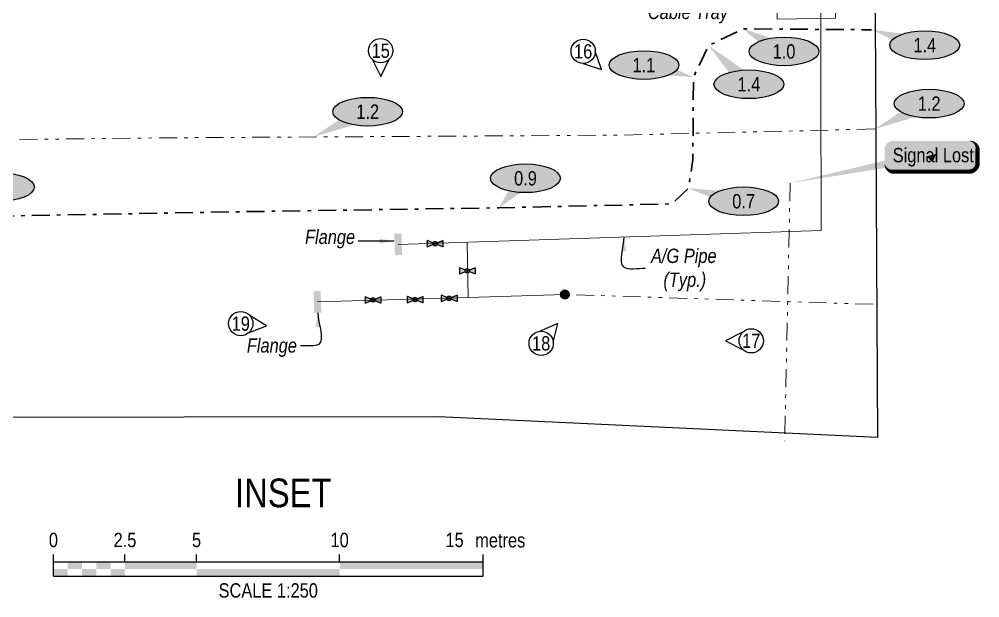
# Model space of a CAD drawing. Extents: x 1799 to 6004, y 5657000 to 5659938.
# Drawn here: x 5199 to 5870, y 5658795 to 5659199 of the extents above; entities that cross this region are included whole.
import ezdxf
from ezdxf.enums import TextEntityAlignment as Align

# ---------------------------------------------------------------- set-up
doc = ezdxf.new("R2010")
doc.units = 0
doc.header["$LTSCALE"] = 5
doc.linetypes.add('CENTERLINEX3', pattern=[5, 2.5, -1, 0.5, -1])
doc.linetypes.add('CENTERLINEX33', pattern=[6.5, 2.5, -1, 0.5, -1, 0.5, -1])
for name, color, linetype in [('AS-CABLE', 224, 'foc-CABLE'), ('AS-FENCE-DASH', 48, 'foc-FENCE-DASH'), ('AS-SYMBOL', 7, 'Continuous'), ('CG-NOTES', 7, 'Continuous'), ('DETAIL-T', 7, 'Continuous'), ('P-ELEVATION', 7, 'Continuous')]:
    doc.layers.add(name, color=color, linetype=linetype)
doc.layers.add('EXISTING PIPE (EXIST OR HP)', color=240, linetype='CENTERLINEX33', lineweight=20)
doc.layers.add('EXISTING PIPE IP', color=7, linetype='CENTERLINEX3', lineweight=30, true_color=0x3800e0)
doc.styles.add('80', font='ARIALN.TTF', dxfattribs={"height": 10})
doc.styles.add('80CG', font='ARIALN.TTF', dxfattribs={"height": 10})
doc.styles.add('80L', font='ARIALN.TTF', dxfattribs={"height": 10})
doc.styles.add('foc-LtypeFont', font='ARIALN.TTF', dxfattribs={"height": 7.35})
doc.linetypes.add('foc-CABLE', pattern='A,2,-1,["C",foc-LtypeFont,S=0.2,R=0,X=-0.625,Y=-0.75],-1.24,8', length=12.24)
doc.linetypes.add('foc-FENCE-DASH', pattern='A,0.5,-0.5,1,-0.5,1,-0.5,1,-0.5,1,-0.5,["X",foc-LtypeFont,S=0.2,R=0,X=-0.625,Y=-0.75],-0.5', length=7.5)
doc.dimstyles.new('Compass 5 000', dxfattribs={"dimscale": 5, "dimtxt": 9, "dimasz": 2, "dimexe": 0.2, "dimexo": 0.0625, "dimgap": 0.5, "dimtad": 0, "dimtih": 1, "dimtoh": 1, "dimzin": 0, "dimdsep": 46, "dimtxsty": '80CG', "dimcen": 0.1, "dimse1": 1, "dimse2": 1, "dimclrd": 256, "dimclrt": 256, "dimaunit": 1, "dimadec": 4, "dimazin": 0, "dimtfac": 0.06, "dimtofl": 0, "dimtmove": 0, "dimatfit": 1, "dimfxl": 0.2, "dimtolj": 1, "dimtzin": 0, "dimlwd": -1, "dimarcsym": 0})

# ---------------------------------------------------------------- blocks, each defined once
blk = doc.blocks.new('riser')
h = blk.add_hatch(color=255)
h.dxf.hatch_style = 1
edge = h.paths.add_edge_path()
edge.add_arc((0, 0), 0.7, 0, 360)
blk.add_hatch(color=48).paths.add_polyline_path([(0.58, -0.15), (-0.58, -0.15, 0.774597)])
at = {"color": 48}
blk.add_line((-0.58, -0.15), (0.58, -0.15), dxfattribs=at)
blk.add_circle((0, 0), 0.6, dxfattribs=at)
blk = doc.blocks.new('VALVE')
h = blk.add_hatch(color=255)
h.dxf.hatch_style = 1
edge = h.paths.add_edge_path()
edge.add_line((-0.33, 0.24), (-1.2, 0.59))
edge.add_line((-1.2, 0.59), (-1.2, -0.59))
edge.add_line((-1.2, -0.59), (-0.33, -0.24))
edge.add_arc((0, 0), 0.411, 215.8775, 324.1225)
edge.add_line((0.33, -0.24), (1.2, -0.59))
edge.add_line((1.2, -0.59), (1.2, 0.59))
edge.add_line((1.2, 0.59), (0.33, 0.24))
edge.add_arc((0, 0), 0.411, 35.8775, 144.1225)
at = {"color": 48}
for p, q in [((-1.1, 0.44), (-1.1, -0.44)), ((-0.29, 0.12), (-1.1, 0.44)), ((0.29, 0.12), (1.1, 0.44)), ((1.1, 0.44), (1.1, -0.44)), ((-1.1, -0.44), (-0.29, -0.12)), ((1.1, -0.44), (0.29, -0.12))]:
    blk.add_line(p, q, dxfattribs=at)
for radius in [0.311, 0.11]:
    blk.add_circle((0, 0), radius, dxfattribs=at)
blk = doc.blocks.new('*U427')
h = blk.add_hatch(color=255)
edge = h.paths.add_edge_path()
edge.add_line((-26.5, -11.5), (26.5, -11.5))
edge.add_arc((26.5, -5.5), 6, 270, 360)
edge.add_line((32.5, -5.5), (32.5, 4))
edge.add_arc((26.5, 4), 6, 0, 90)
edge.add_line((26.5, 10), (-26.5, 10))
edge.add_arc((-26.5, 4), 6, 90, 180)
edge.add_line((-32.5, 4), (-32.5, -5.5))
edge.add_arc((-26.5, -5.5), 6, 180, 270)
at = {"color": 1, "flags": 128}
blk.add_lwpolyline([(-26.5, -11.5, 3, 3, 0), (26.5, -11.5, 3, 3, 0.414214), (32.5, -5.5, 3, 3, 0), (32.5, 4, 3, 0, 0.414214), (26.5, 10, 0, 0, 0), (-26.5, 10, 0, 0, 0.414214), (-32.5, 4, 0, 0, 0), (-32.5, -5.5, 0, 3, 0.414214)], format="xyseb", close=True, dxfattribs=at)
for points in [[(-98.5, -19.47, 0, 7.5, 0), (0, 0, 0, 0, 0)], [(1.09, -4.51, 0, 7.5, 0), (0, 0, 0, 0, 0)]]:
    blk.add_lwpolyline(points, format="xyseb", dxfattribs=at)
at = {"color": 1, "style": '80'}
blk.add_attdef('ENTER_TEXT_001', (-26.85, -4.92), '', height=10, dxfattribs=at)
blk = doc.blocks.new('*U434')
at = {"layer": 'P-ELEVATION'}
h = blk.add_hatch(color=111, dxfattribs=at)
h.dxf.hatch_style = 1
edge = h.paths.add_edge_path()
edge.add_ellipse((0, 0), major_axis=(-24.38, 0), ratio=0.410256, start_angle=0, end_angle=360)
at = {"layer": 'P-ELEVATION', "color": 7, "flags": 128}
blk.add_lwpolyline([(0, 0, 12.5, 0, 0), (-18.52, -20.61, 0, 0, 0)], format="xyseb", dxfattribs=at)
at = {"layer": 'P-ELEVATION', "color": 7}
blk.add_ellipse((0, 0), major_axis=(-24.38, 0), ratio=0.410256, dxfattribs=at)
at = {"layer": 'P-ELEVATION', "style": '80'}
blk.add_attdef('ELEVATION', text='', height=10, dxfattribs=at).set_placement((0, 0), align=Align.MIDDLE_CENTER)
blk = doc.blocks.new('*U435')
at = {"layer": 'P-ELEVATION'}
h = blk.add_hatch(color=111, dxfattribs=at)
h.dxf.hatch_style = 1
edge = h.paths.add_edge_path()
edge.add_ellipse((0, 0), major_axis=(-24.38, 0), ratio=0.410256, start_angle=0, end_angle=360)
at = {"layer": 'P-ELEVATION', "color": 7, "flags": 128}
blk.add_lwpolyline([(0, 0, 12.5, 0, 0), (-38.52, 8.99, 0, 0, 0)], format="xyseb", dxfattribs=at)
at = {"layer": 'P-ELEVATION', "color": 7}
blk.add_ellipse((0, 0), major_axis=(-24.38, 0), ratio=0.410256, dxfattribs=at)
at = {"layer": 'P-ELEVATION', "style": '80'}
blk.add_attdef('ELEVATION', text='', height=10, dxfattribs=at).set_placement((0, 0), align=Align.MIDDLE_CENTER)
blk = doc.blocks.new('*U436')
at = {"layer": 'P-ELEVATION'}
h = blk.add_hatch(color=111, dxfattribs=at)
h.dxf.hatch_style = 1
edge = h.paths.add_edge_path()
edge.add_ellipse((0, 0), major_axis=(-24.38, 0), ratio=0.410256, start_angle=0, end_angle=360)
at = {"layer": 'P-ELEVATION', "color": 7, "flags": 128}
blk.add_lwpolyline([(0, 0, 12.5, 0, 0), (34.59, -8.35, 0, 0, 0)], format="xyseb", dxfattribs=at)
at = {"layer": 'P-ELEVATION', "color": 7}
blk.add_ellipse((0, 0), major_axis=(-24.38, 0), ratio=0.410256, dxfattribs=at)
at = {"layer": 'P-ELEVATION', "style": '80'}
blk.add_attdef('ELEVATION', text='', height=10, dxfattribs=at).set_placement((0, 0), align=Align.MIDDLE_CENTER)
blk = doc.blocks.new('*U437')
at = {"layer": 'P-ELEVATION'}
h = blk.add_hatch(color=111, dxfattribs=at)
h.dxf.hatch_style = 1
edge = h.paths.add_edge_path()
edge.add_ellipse((0, 0), major_axis=(-24.38, 0), ratio=0.410256, start_angle=0, end_angle=360)
at = {"layer": 'P-ELEVATION', "color": 7, "flags": 128}
blk.add_lwpolyline([(0, 0, 12.5, 0, 0), (-28.15, 27.03, 0, 0, 0)], format="xyseb", dxfattribs=at)
at = {"layer": 'P-ELEVATION', "color": 7}
blk.add_ellipse((0, 0), major_axis=(-24.38, 0), ratio=0.410256, dxfattribs=at)
at = {"layer": 'P-ELEVATION', "style": '80'}
blk.add_attdef('ELEVATION', text='', height=10, dxfattribs=at).set_placement((0, 0), align=Align.MIDDLE_CENTER)
blk = doc.blocks.new('*U438')
at = {"layer": 'P-ELEVATION'}
h = blk.add_hatch(color=111, dxfattribs=at)
h.dxf.hatch_style = 1
edge = h.paths.add_edge_path()
edge.add_ellipse((0, 0), major_axis=(-24.38, 0), ratio=0.410256, start_angle=0, end_angle=360)
at = {"layer": 'P-ELEVATION', "color": 7, "flags": 128}
blk.add_lwpolyline([(0, 0, 12.5, 0, 0), (-28.75, 15.76, 0, 0, 0)], format="xyseb", dxfattribs=at)
at = {"layer": 'P-ELEVATION', "color": 7}
blk.add_ellipse((0, 0), major_axis=(-24.38, 0), ratio=0.410256, dxfattribs=at)
at = {"layer": 'P-ELEVATION', "style": '80'}
blk.add_attdef('ELEVATION', text='', height=10, dxfattribs=at).set_placement((0, 0), align=Align.MIDDLE_CENTER)
blk = doc.blocks.new('*U439')
at = {"layer": 'P-ELEVATION'}
h = blk.add_hatch(color=111, dxfattribs=at)
h.dxf.hatch_style = 1
edge = h.paths.add_edge_path()
edge.add_ellipse((0, 0), major_axis=(-24.38, 0), ratio=0.410256, start_angle=0, end_angle=360)
at = {"layer": 'P-ELEVATION', "color": 7, "flags": 128}
blk.add_lwpolyline([(0, 0, 12.5, 0, 0), (-37.22, 10.74, 0, 0, 0)], format="xyseb", dxfattribs=at)
at = {"layer": 'P-ELEVATION', "color": 7}
blk.add_ellipse((0, 0), major_axis=(-24.38, 0), ratio=0.410256, dxfattribs=at)
at = {"layer": 'P-ELEVATION', "style": '80'}
blk.add_attdef('ELEVATION', text='', height=10, dxfattribs=at).set_placement((0, 0), align=Align.MIDDLE_CENTER)
blk = doc.blocks.new('*U440')
at = {"layer": 'P-ELEVATION'}
h = blk.add_hatch(color=111, dxfattribs=at)
h.dxf.hatch_style = 1
edge = h.paths.add_edge_path()
edge.add_ellipse((0, 0), major_axis=(-24.38, 0), ratio=0.410256, start_angle=0, end_angle=360)
at = {"layer": 'P-ELEVATION', "color": 7, "flags": 128}
blk.add_lwpolyline([(0, 0, 12.5, 0, 0), (-38.03, -17.66, 0, 0, 0)], format="xyseb", dxfattribs=at)
at = {"layer": 'P-ELEVATION', "color": 7}
blk.add_ellipse((0, 0), major_axis=(-24.38, 0), ratio=0.410256, dxfattribs=at)
at = {"layer": 'P-ELEVATION', "style": '80'}
blk.add_attdef('ELEVATION', text='', height=10, dxfattribs=at).set_placement((0, 0), align=Align.MIDDLE_CENTER)
blk = doc.blocks.new('*U458')
at = {"color": 0}
for p, q in [((-150, 0), (-150, 15)), ((-100, 10), (-100, 15)), ((-50, 10), (-50, 15)), ((50, 10), (50, 15)), ((150.24, 0), (150.24, 15)), ((-150, 10), (150.24, 10)), ((-150, 0), (150.24, 0))]:
    blk.add_line(p, q, dxfattribs=at)
for points in [[(-140, 10), (-130, 10), (-140, 5), (-130, 5)], [(-120, 10), (-110, 10), (-120, 5), (-110, 5)], [(-100, 10), (-50, 10), (-100, 5), (-50, 5)], [(50, 10), (150.24, 10), (50, 5), (150.24, 5)], [(-150, 5), (-140, 5), (-150, 0), (-140, 0)], [(-130, 5), (-120, 5), (-130, 0), (-120, 0)], [(-110, 5), (-100, 5), (-110, 0), (-100, 0)], [(-50, 5), (50, 5), (-50, 0), (50, 0)]]:
    blk.add_solid(points, dxfattribs=at)
at = {"color": 0, "style": '80'}
blk.add_text('metres', height=10, dxfattribs=at).set_placement((162.24, 20), align=Align.CENTER)
at = {"color": 0, "char_height": 10, "style": '80'}
for s, insert, attachment_point in [('0', (-150, 30.21), 2), ('2.5', (-100, 30.21), 2), ('5', (-50, 30.21), 2), ('10', (50, 30.21), 2), ('15', (136.7, 30.22), 3), ('SCALE 1:250', (0.12, -5), 2)]:
    blk.add_mtext(s, dxfattribs=dict(at, insert=insert, attachment_point=attachment_point))
blk = doc.blocks.new('*U279')
at = {"layer": 'CG-NOTES', "color": 182}
blk.add_lwpolyline([(-6, 6), (-18, 0), (-6, -6)], dxfattribs=at)
blk.add_circle((0, 0), 8.49, dxfattribs=at)
at = {"color": 182, "style": '80L'}
blk.add_attdef('#', text='', height=10, dxfattribs=at).set_placement((0, 0), align=Align.MIDDLE_CENTER)
blk = doc.blocks.new('*U476')
at = {"layer": 'CG-NOTES', "color": 182}
blk.add_lwpolyline([(-6, -6), (0, -18), (6, -6)], dxfattribs=at)
blk.add_circle((0, 0), 8.49, dxfattribs=at)
at = {"color": 182, "style": '80L'}
blk.add_attdef('#', text='', height=10, dxfattribs=at).set_placement((0, 0), align=Align.MIDDLE_CENTER)
blk = doc.blocks.new('*U477')
at = {"layer": 'CG-NOTES', "color": 182}
blk.add_lwpolyline([(0, -8.49), (12.73, -12.73), (8.49, 0)], dxfattribs=at)
blk.add_circle((0, 0), 8.49, dxfattribs=at)
at = {"color": 182, "style": '80L'}
blk.add_attdef('#', text='', height=10, dxfattribs=at).set_placement((0, 0), align=Align.MIDDLE_CENTER)
blk = doc.blocks.new('*U475')
at = {"layer": 'CG-NOTES', "color": 182}
blk.add_lwpolyline([(8.45, 0.74), (11.57, 13.79), (-0.74, 8.45)], dxfattribs=at)
blk.add_circle((0, 0), 8.49, dxfattribs=at)
at = {"color": 182, "style": '80L'}
blk.add_attdef('#', text='', height=10, dxfattribs=at).set_placement((0, 0), align=Align.MIDDLE_CENTER)
blk = doc.blocks.new('*U478')
at = {"layer": 'CG-NOTES', "color": 182}
blk.add_lwpolyline([(5.45, -6.5), (17.93, -1.57), (6.5, 5.45)], dxfattribs=at)
blk.add_circle((0, 0), 8.49, dxfattribs=at)
at = {"color": 182, "style": '80L'}
blk.add_attdef('#', text='', height=10, dxfattribs=at).set_placement((0, 0), align=Align.MIDDLE_CENTER)

msp = doc.modelspace()

# ---------------------------------------------------------------- linework, layer by layer
at = {"layer": 'AS-FENCE-DASH', "flags": 128}
msp.add_lwpolyline([(5208.28, 5659829.11), (5425.8, 5659825.99), (5793.66, 5659826.27), (5798.88, 5658907.31), (5492.24, 5658921.63), (4780.5, 5658920.81), (4779.06, 5659341.89), (4782.68, 5659830.07), (5118, 5659830.99)], dxfattribs=at)
at = {"layer": 'EXISTING PIPE (EXIST OR HP)', "linetype": 'ByBlock', "flags": 128}
for points in [[(5463.92, 5659042.03), (5759.46, 5659051.61), (5758.92, 5659258.47), (5768.64, 5659258.93), (5769.54, 5659199.81), (5728.64, 5659199.27), (5728.32, 5659215.89)], [(5512.94, 5659004.97), (5512.2, 5659043.63)], [(5580.42, 5659007.05), (5512.94, 5659004.97), (5407.52, 5659001.85)]]:
    msp.add_lwpolyline(points, dxfattribs=at)
at = {"layer": 'EXISTING PIPE (EXIST OR HP)', "flags": 128}
for points in [[(5796.88, 5659122.59), (5617.8, 5659118.23), (5303.78, 5659116.41), (5074.54, 5659113.85)], [(5737.8, 5659084.79), (5733.96, 5658904.61)], [(5795.7, 5659000.19), (5580.42, 5659007.05)]]:
    msp.add_lwpolyline(points, dxfattribs=at)
at = {"layer": 'EXISTING PIPE (EXIST OR HP)', "linetype": 'Continuous', "const_width": 5, "flags": 128}
for points in [[(5463.67, 5659049.58), (5464.16, 5659034.48)], [(5407.27, 5659009.4), (5407.76, 5658994.3)]]:
    msp.add_lwpolyline(points, dxfattribs=at)
at = {"layer": 'EXISTING PIPE IP', "flags": 128}
msp.add_lwpolyline([(4933.14, 5659113.65), (4949.76, 5659087.61), (4965.8, 5659066.71), (4995.68, 5659061.31), (5166.86, 5659061.43), (5367.42, 5659065.03), (5534.34, 5659067.53), (5655.26, 5659070.29), (5666.76, 5659081.13), (5669.82, 5659101.35), (5670.22, 5659158.81), (5680.8, 5659180.79), (5704.74, 5659192.45), (5794.64, 5659191.83)], dxfattribs=at)

# ---------------------------------------------------------------- block references
for name, p, xscale, yscale, zscale, values in [('*U438', (5733.49, 5659176.69), 0.9998889383543472, 0.9998889383543472, 0.9998889383543472, {'ELEVATION': '1.0'}), ('*U439', (5831.85, 5659181.09), 0.9998889383543472, 0.9998889383543472, 0.9998889383543472, {'ELEVATION': '1.4'}), ('*U437', (5708.94, 5659153.76), 0.9998889383543472, 0.9998889383543472, 0.9998889383543472, {'ELEVATION': '1.4'}), ('*U436', (5635.63, 5659167.16), 0.9998889383543472, 0.9998889383543472, 0.9998889383543472, {'ELEVATION': '1.1'}), ('*U440', (5834.9, 5659140.25), 0.9998889383543472, 0.9998889383543472, 0.9998889383543472, {'ELEVATION': '1.2'}), ('*U440', (5442.65, 5659134.65), 0.9998889383543472, 0.9998889383543472, 0.9998889383543472, {'ELEVATION': '1.2'}), ('*U427', (5836.27, 5659104.26), 0.999733676, 0.999733676, 0.999733676, {'ENTER_TEXT_001': 'Signal Lost'}), ('*U434', (5552.86, 5659088.13), 0.9998889383543472, 0.9998889383543472, 0.9998889383543472, {'ELEVATION': '0.9'}), ('*U434', (5185.38, 5659082.03), 0.9998889383543472, 0.9998889383543472, 0.9998889383543472, {'ELEVATION': '1.1'}), ('*U435', (5705.27, 5659072.14), 0.9998889383543472, 0.9998889383543472, 0.9998889383543472, {'ELEVATION': '0.7'})]:
    msp.add_blockref(name, p, dxfattribs=dict(xscale=xscale, yscale=yscale, zscale=zscale)).add_auto_attribs(values)
at = {"layer": 'AS-SYMBOL', "xscale": 4.998668377999999, "yscale": 4.998668377999999, "zscale": 4.998668377999999}
for name, p in [('VALVE', (5489.64, 5659042.51)), ('VALVE', (5512.24, 5659023.55)), ('VALVE', (5446.26, 5659003.23)), ('VALVE', (5475.76, 5659003.47)), ('VALVE', (5499.54, 5659004.37)), ('riser', (5580.42, 5659007.05))]:
    msp.add_blockref(name, p, dxfattribs=at)
at = {"layer": 'CG-NOTES', "xscale": 0.999733676, "yscale": 0.999733676, "zscale": 0.999733676}
for name, p, values in [('*U476', (5451.73, 5659177.22), {'#': '15'}), ('*U477', (5593.16, 5659176.79), {'#': '16'}), ('*U478', (5353.96, 5658986.73), {'#': '19'}), ('*U475', (5563.82, 5658972.93), {'#': '18'}), ('*U279', (5710.57, 5658974.69), {'#': '17'})]:
    msp.add_blockref(name, p, dxfattribs=at).add_auto_attribs(values)
at = {"layer": 'DETAIL-T', "xscale": 0.999733676, "yscale": 0.999733676, "zscale": 0.999733676}
msp.add_blockref('*U458', (5373.04, 5658810.47), dxfattribs=at)

# ---------------------------------------------------------------- texts
at = {"layer": 'AS-CABLE', "linetype": 'ByBlock', "insert": (5637.81, 5659209.29), "char_height": 9.9973, "attachment_point": 1, "style": '80L'}
msp.add_mtext_dynamic_manual_height_columns('\\pi0.57583;{\\fArial Narrow|b0|i1|c0|p34;Cable Tray}', width=56.819, gutter_width=50, heights=[0], dxfattribs=at)
at = {"layer": 'DETAIL-T', "color": 3, "insert": (5383.69, 5658868.4), "char_height": 19.995, "width": 223.7984, "attachment_point": 5, "style": '80CG'}
msp.add_mtext('INSET', dxfattribs=at)
at = {"layer": 'EXISTING PIPE (EXIST OR HP)', "linetype": 'Continuous', "char_height": 9.9973, "attachment_point": 1, "style": '80L'}
for s, width, insert in [('\\pi-2.8547;{\\fArial Narrow|b0|i1|c0|p34;Flange}', 28.4697, (5401.69, 5659052.27)), ('\\pi0.056068;{\\fArial Narrow|b0|i1|c0|p34;A/G Pipe\\P\\pi8.6963;(Typ.)}', 45.6662, (5640.52, 5659039.02)), ('\\pi-2.8547;{\\fArial Narrow|b0|i1|c0|p34;Flange}', 28.4697, (5361.05, 5658976.46))]:
    msp.add_mtext_dynamic_manual_height_columns(s, width=width, gutter_width=50, heights=[0], dxfattribs=dict(at, insert=insert))

# ---------------------------------------------------------------- leaders
at = {"layer": 'EXISTING PIPE (EXIST OR HP)', "linetype": 'Continuous', "path_type": 1}
for points in [[(5460.95, 5659044.31), (5436.01, 5659044.31)], [(5621.6, 5659047.14), (5621.37, 5659026.28), (5636.66, 5659025.33)], [(5407.76, 5658994.3), (5408.31, 5658972.2), (5395.7, 5658971.09)]]:
    msp.add_leader(points, dimstyle='Compass 5 000', override={"dimgap": 0.5, "dimtad": 0}, dxfattribs=at)

doc.saveas('drawing.dxf')
